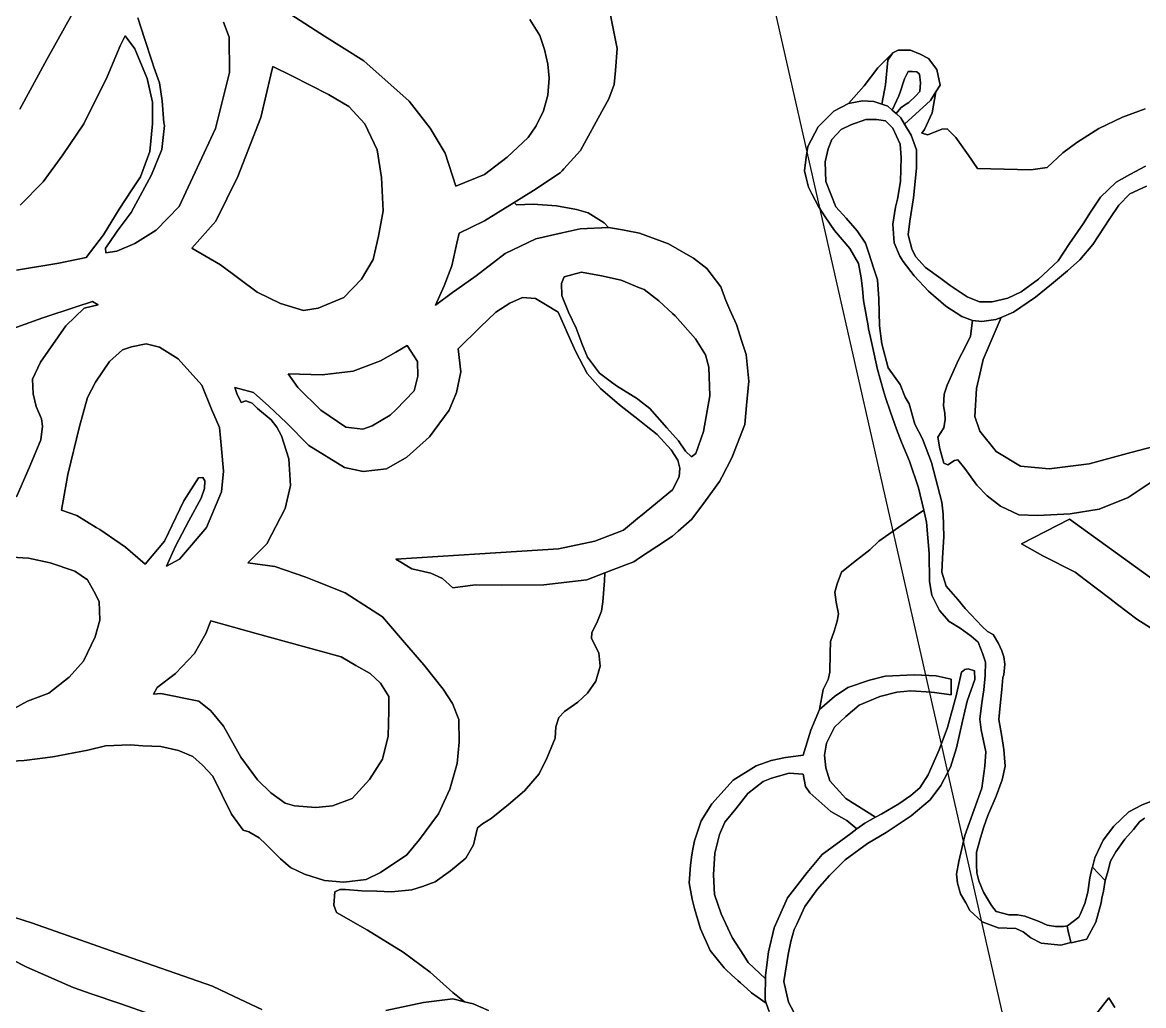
# Model space of a CAD drawing. Header units: inches. Extents: x 288635 to 1232953, y 676945 to 1655780.
# Drawn here: x 461510 to 484192, y 1061846 to 1081729 of the extents above; entities that cross this region are included whole.
import ezdxf

# ---------------------------------------------------------------- set-up
doc = ezdxf.new("R2010")
doc.units = ezdxf.units.IN
doc.header["$MEASUREMENT"] = 0
doc.layers.add('Images', color=7, linetype='Continuous')
picture_1 = doc.add_image_def('image10.jpg', size_in_pixel=(2573, 3746))

msp = doc.modelspace()

# ---------------------------------------------------------------- linework, layer by layer
at = {"color": 1}
for points in [[(461456.6184, 1079974.1232), (462001.6612, 1080979.5419), (462721.3293, 1082265.4194), (462920.1451, 1082520.5421), (463253.7778, 1082948.6632), (463158.5276, 1083186.7886), (462999.7773, 1083345.539), (462936.2772, 1083414.3308), (462714.0267, 1083446.0808), (462295.9842, 1083356.1223), (461814.4416, 1083155.0386), (461152.982, 1082726.4127)], [(461152.982, 1082726.4127), (461814.4416, 1083155.0386), (462295.9842, 1083356.1223), (462714.0267, 1083446.0808), (462936.2772, 1083414.3308), (462999.7773, 1083345.539), (463158.5276, 1083186.7886), (463253.7778, 1082948.6632), (462920.1451, 1082520.5421), (462721.3293, 1082265.4194), (462721.3293, 1082265.4194), (462001.6612, 1080979.5419), (461456.6184, 1079974.1232)], [(473402.7529, 1081907.0537), (473540.3365, 1081203.2606), (473504.965, 1080759.5094), (473482.128, 1080473.0092), (473371.0028, 1080187.2586), (473159.3357, 1079790.3828), (472799.5016, 1079139.5065), (472465.729, 1078771.5008), (472428.0728, 1078729.9824), (472386.7508, 1078684.4223), (471850.5437, 1078329.4229), (471455.3075, 1078085.3065), (470857.4561, 1077716.0453), (470584.301, 1077583.6918), (470344.1634, 1077467.3365), (470298.8368, 1077264.9854), (470196.1582, 1076806.5983), (470043.7579, 1076400.1974), (469868.5434, 1076008.8846), (470208.904, 1076267.9652), (470298.8368, 1076330.4448), (470691.505, 1076603.2458), (471275.7062, 1077055.3667), (471895.4674, 1077355.0873), (472428.0728, 1077472.441), (472794.6292, 1077553.2077), (473368.6704, 1077583.6878), (473648.0709, 1077537.9677), (473717.1018, 1077523.7555), (473993.5116, 1077466.8476), (474577.7128, 1077253.4871), (474929.2989, 1077049.5671), (475085.7138, 1076958.8465), (475296.3041, 1076799.9104), (475354.9543, 1076755.6461), (475425.3869, 1076663.8322), (475446.6382, 1076636.1297), (475639.4349, 1076384.8054), (475742.4846, 1076103.7607), (475822.3074, 1075917.6832), (475953.5278, 1075618.1584), (476066.3134, 1075275.2721), (476152.5159, 1075013.2026), (476203.316, 1074474.7216), (476158.0453, 1073985.2313), (476122.0359, 1073595.8798), (475862.9554, 1072920.2385), (475659.8149, 1072530.5404), (475614.0349, 1072442.7175), (475326.9623, 1072051.255), (475055.2337, 1071680.716), (474778.8195, 1071443.2833), (474658.9929, 1071340.3553), (474344.5864, 1071132.112), (473994.4093, 1070900.1765), (473876.6714, 1070822.1943), (473694.2628, 1070751.9621), (473291.5943, 1070596.9239), (472926.7095, 1070456.4335), (472058.0277, 1070354.8333), (471194.426, 1070349.7533), (470671.185, 1070354.8333), (470219.0641, 1070293.8732), (470005.7036, 1070481.8336), (469772.0232, 1070593.5938), (469391.0224, 1070679.954), (469060.8217, 1070872.9944), (470762.4027, 1070983.1121), (472357.7483, 1071086.3548), (473089.2698, 1071238.7551), (473668.391, 1071457.1955), (473994.4093, 1071730.4756), (474013.8317, 1071746.7561), (474658.9929, 1072275.0772), (474796.1532, 1072539.2377), (474811.3932, 1072717.0381), (474770.7532, 1072879.5984), (474633.5929, 1073082.7988), (474349.1123, 1073392.6794), (474130.6719, 1073570.4798), (473994.4093, 1073676.1788), (473587.1108, 1073992.1206), (473206.11, 1074327.4013), (472931.7895, 1074627.1219), (472708.269, 1075064.0027), (472613.3315, 1075275.2721), (472428.0728, 1075687.538), (472347.5883, 1075866.6444), (472088.5078, 1076024.1247), (471890.3874, 1076146.0449), (471626.2269, 1076166.365), (471367.1464, 1076054.6047), (471087.7458, 1075866.6444), (470772.7852, 1075566.9238), (470325.7443, 1075124.9629), (470377.6949, 1074662.2066), (470293.028, 1074244.1641), (470144.8611, 1073889.6217), (469742.6936, 1073349.8706), (469287.6094, 1072937.1198), (468874.8585, 1072698.9943), (468403.8993, 1072646.0776), (468022.8985, 1072730.7444), (467303.2304, 1073175.2453), (466853.4378, 1073630.3295), (466493.6038, 1073968.9969), (466186.6865, 1074244.1641), (465805.6857, 1074344.706), (465844.4737, 1074225.2605), (465933.9871, 1074041.1187), (466029.1532, 1074075.4002), (466156.1535, 1074027.7751), (466261.987, 1073921.9416), (466542.4459, 1073694.3995), (466653.5711, 1073540.9408), (466754.113, 1073366.3155), (466896.9883, 1072900.6479), (466934.03, 1072360.8968), (466822.9048, 1071900.5209), (466452.4874, 1071186.1444), (466071.4866, 1070799.852), (466617.0586, 1070725.7685), (467241.4765, 1070508.8098), (467477.174, 1070415.1551), (468040.5197, 1070191.3091), (468797.2296, 1069704.4748), (469241.7305, 1069185.8904), (469628.0229, 1068736.0979), (470019.607, 1068243.9719), (470210.1074, 1067952.9296), (470337.1077, 1067630.1373), (470347.691, 1067169.7614), (470305.3576, 1066741.1355), (470157.1906, 1066222.5512), (469929.6485, 1065725.1335), (469543.3561, 1065206.5491), (469284.0639, 1064894.3402), (468754.8962, 1064539.7978), (468463.8539, 1064396.9225), (468008.7697, 1064338.7141), (467622.4772, 1064375.7558), (467215.0181, 1064502.7561), (466934.5592, 1064640.3397), (466728.1838, 1064814.965), (466431.8498, 1065111.299), (466299.5579, 1065238.2992), (466087.8908, 1065360.0078), (465976.7656, 1065391.7579), (465738.6401, 1065719.8418), (465362.931, 1066487.135), (465151.264, 1066709.3855), (464955.4719, 1066884.0108), (464669.7213, 1067005.7194), (464309.8873, 1067085.0946), (463944.7615, 1067095.6779), (463690.761, 1067116.8446), (463193.3434, 1067100.9696), (462833.5093, 1067011.0111), (462124.4246, 1066873.4275), (461547.6317, 1066804.6357), (461029.0474, 1066778.1773)], [(463841.3223, 1081823.4128), (463980.1215, 1081403.0808), (463980.1243, 1081403.072), (464133.5812, 1080929.5536), (464168.4001, 1080821.8326), (464279.5254, 1080504.3319), (464337.7338, 1080144.4979), (464369.4839, 1079699.997), (464385.4083, 1079646.5618), (464331.1933, 1079162.4049), (464122.9129, 1078644.2439), (463711.4321, 1077887.3224), (463426.8245, 1077510.3009), (463273.3659, 1077277.4671), (463188.699, 1077161.0502), (463199.2824, 1077071.0917), (463416.2411, 1077102.8418), (463781.3669, 1077256.3004), (464212.939, 1077527.8772), (464681.6928, 1078009.8353), (465418.2943, 1079584.6384), (465697.6949, 1080719.174), (465697.6949, 1080719.174), (465689.2282, 1081430.3754), (465579.1613, 1081735.1761)], [(465579.1613, 1081735.1761), (465689.2282, 1081430.3754), (465697.6949, 1080719.174), (465418.2943, 1079584.6384), (464681.6928, 1078009.8353), (464212.939, 1077527.8772), (463781.3669, 1077256.3004), (463416.2411, 1077102.8418), (463416.2411, 1077102.8418), (463199.2824, 1077071.0917), (463188.699, 1077161.0502), (463273.3659, 1077277.4671), (463426.8245, 1077510.3009), (463711.4321, 1077887.3224), (464122.9129, 1078644.2439), (464331.1933, 1079162.4049), (464385.4083, 1079646.5618), (464369.4839, 1079699.997), (464337.7338, 1080144.4979), (464279.5254, 1080504.3319), (464168.4001, 1080821.8326), (464133.5812, 1080929.5536), (463980.1243, 1081403.072), (463980.1215, 1081403.0808), (463841.3223, 1081823.4128)], [(466941.7027, 1081892.6257), (467622.2864, 1081454.8076), (468418.1546, 1080955.2732), (469332.5564, 1080134.0049), (469755.8906, 1079592.1372), (470060.6912, 1079084.1361), (470280.6633, 1078414.5467), (470857.4561, 1078652.6722), (471317.832, 1079001.9229), (471741.1662, 1079404.0904), (471899.9165, 1079636.9242), (472053.3752, 1079938.5498), (472138.042, 1080256.0504), (472164.5004, 1080600.0094), (472138.042, 1080885.76), (472069.2502, 1081182.0939), (471974, 1081462.5528), (471778.2079, 1081785.3451)], [(471778.2079, 1081785.3451), (471974, 1081462.5528), (472069.2502, 1081182.0939), (472138.042, 1080885.76), (472164.5004, 1080600.0094), (472138.042, 1080256.0504), (472053.3752, 1079938.5498), (471899.9165, 1079636.9242), (471741.1662, 1079404.0904), (471317.832, 1079001.9229), (470857.4561, 1078652.6722), (470857.4561, 1078652.6722), (470280.6633, 1078414.5467), (470060.6912, 1079084.1361), (469755.8906, 1079592.1372), (469332.5564, 1080134.0049), (468418.1546, 1080955.2732), (467622.2864, 1081454.8076), (466941.7027, 1081892.6257)], [(470936.7094, 1061748.0526), (470626.8287, 1061880.1329), (470453.2722, 1061923.522), (470218.1393, 1062110.7526), (469760.9384, 1062522.2335), (469212.2973, 1062923.5543), (468490.9358, 1063370.5952), (467861.0146, 1063731.2759), (467810.2145, 1063873.5162), (467830.5345, 1064142.7567), (467932.1347, 1064193.5568), (468043.8949, 1064193.5568), (468379.1756, 1064168.1567), (468678.8962, 1064157.9967), (468973.5368, 1064142.7567), (469390.0976, 1064188.4768), (469603.4581, 1064254.5169), (469862.5386, 1064351.0371), (470167.3392, 1064569.4776), (470477.2198, 1064828.5581), (470634.7001, 1065097.7986), (470715.9803, 1065438.1593), (470817.5805, 1065524.5195), (470995.3808, 1065631.1997), (471345.9015, 1065910.6002), (471665.9422, 1066190.0008), (471965.6628, 1066535.4415), (472123.1431, 1066860.5621), (472290.7834, 1067251.7229), (472300.9434, 1067485.4034), (472361.9036, 1067673.3638), (472473.6638, 1067795.284), (472747.9843, 1067983.2444), (472941.0247, 1068166.1247), (473108.6651, 1068409.9652), (473195.0252, 1068709.6858), (473169.6252, 1068980.6197), (473022.3049, 1069270.1803), (473032.4649, 1069387.0205), (473144.2251, 1069620.701), (473225.5053, 1069823.9014), (473250.9053, 1070011.8618), (473286.4654, 1070433.5026), (473291.5943, 1070596.9239), (473694.2628, 1070751.9621), (473876.6714, 1070822.1943), (473994.4093, 1070900.1765), (474344.5864, 1071132.112), (474658.9929, 1071340.3553), (474778.8195, 1071443.2833), (475055.2337, 1071680.716), (475326.9623, 1072051.255), (475614.0349, 1072442.7175), (475659.8149, 1072530.5404), (475862.9554, 1072920.2385), (476122.0359, 1073595.8798), (476158.0453, 1073985.2313), (476203.316, 1074474.7216), (476152.5159, 1075013.2026), (476066.3134, 1075275.2721), (475953.5278, 1075618.1584), (475822.3074, 1075917.6832), (475742.4846, 1076103.7607), (475639.4349, 1076384.8054), (475446.6382, 1076636.1297), (475425.3869, 1076663.8322), (475354.9543, 1076755.6461), (475296.3041, 1076799.9104), (475085.7138, 1076958.8465), (474929.2989, 1077049.5671), (474577.7128, 1077253.4871), (473993.5116, 1077466.8476), (473717.1018, 1077523.7555), (473648.0709, 1077537.9677), (473368.6704, 1077583.6878), (473368.6665, 1077583.6918), (473276.2348, 1077677.9499), (472954.5009, 1077876.9169), (472717.4337, 1077948.8838), (472311.0329, 1078020.8506), (471845.3653, 1078054.7173), (471502.4646, 1078037.7839), (471455.3075, 1078085.3065), (471850.5437, 1078329.4229), (472386.7508, 1078684.4223), (472428.0728, 1078729.9824), (472465.729, 1078771.5008), (472799.5016, 1079139.5065), (473159.3357, 1079790.3828), (473371.0028, 1080187.2586), (473482.128, 1080473.0092), (473504.965, 1080759.5094), (473540.3365, 1081203.2606), (473402.7529, 1081907.0537)], [(461389.5199, 1076719.3183), (462248.0417, 1076861.5586), (462801.7628, 1076978.3989), (463147.2034, 1077435.5998), (463467.2441, 1077953.7608), (463722.1958, 1078340.6874), (463899.045, 1078609.0821), (464087.0053, 1079117.0831), (464142.8854, 1079675.8843), (464142.8854, 1080117.8451), (464031.1252, 1080595.3661), (463782.2047, 1081194.8073), (463589.1643, 1081458.9678), (463487.5641, 1081255.7674), (463223.4036, 1080630.9262), (462750.9627, 1079675.8843), (462329.7451, 1079053.3713), (461927.5777, 1078508.3286), (461461.9101, 1078032.0776)], [(461461.9101, 1078032.0776), (461927.5777, 1078508.3286), (462329.7451, 1079053.3713), (462750.9627, 1079675.8843), (463223.4036, 1080630.9262), (463487.5641, 1081255.7674), (463589.1643, 1081458.9678), (463782.2047, 1081194.8073), (464031.1252, 1080595.3661), (464142.8854, 1080117.8451), (464142.8854, 1079675.8843), (464087.0053, 1079117.0831), (463899.045, 1078609.0821), (463722.1958, 1078340.6874), (463467.2441, 1077953.7608), (463147.2034, 1077435.5998), (462801.7628, 1076978.3989), (462248.0417, 1076861.5586), (461389.5199, 1076719.3183)], [(484223.4054, 1079979.7766), (483766.2045, 1079814.6762), (483283.6035, 1079586.0758), (482839.1026, 1079300.3252), (482559.7021, 1079090.7748), (482242.2014, 1078792.3242), (481912.0008, 1078747.8741), (480832.4986, 1078773.2742), (480641.9982, 1079052.6747), (480394.3477, 1079401.9254), (480216.5474, 1079579.7258), (480108.5972, 1079573.3758), (479829.1966, 1079452.7255), (479708.5464, 1079490.8256), (479759.3465, 1079567.0257), (479911.7468, 1079903.5764), (479990.4082, 1080322.5535), (480074.1603, 1080460.2792), (480010.6602, 1080777.7799), (479841.3265, 1081002.147), (479671.9928, 1081086.8138), (479473.0258, 1081167.2473), (479227.4919, 1081167.2473), (479117.4251, 1081116.4472), (478813.1946, 1080811.6282), (478540.144, 1080449.6775), (478222.9425, 1080092.356), (477923.2219, 1079934.8757), (477608.2613, 1079619.9151), (477399.9809, 1079218.5943), (477364.4208, 1079005.2339), (477328.8607, 1078725.8333), (477369.5008, 1078558.193), (477410.1409, 1078400.7126), (477479.3061, 1078265.8405), (477613.3413, 1078004.4719), (477748.17, 1077798.801), (477935.4885, 1077521.1066), (478248.3426, 1077156.1102), (478426.1429, 1076856.3896), (478477.9264, 1076565.6055), (478505.8824, 1076338.7707), (478527.7431, 1076104.5481), (478585.704, 1075777.0691), (478618.1669, 1075593.6537), (478629.3433, 1075530.5069), (478668.7997, 1075357.8854), (478710.6235, 1075174.9062), (478807.1437, 1074707.5453), (478931.1801, 1074277.294), (478969.704, 1074143.6641), (479072.2258, 1073848.1601), (479192.3823, 1073501.8267), (479294.529, 1073242.0379), (479457.385, 1072858.4216), (479640.2654, 1072319.9405), (479742.5853, 1071867.7527), (479560.278, 1071733.9852), (479240.2373, 1071520.6248), (478833.8365, 1071236.1442), (478650.9561, 1071063.4239), (478320.7555, 1070809.4234), (478076.915, 1070611.303), (477995.6348, 1070377.6225), (477944.8347, 1070209.9822), (477970.2348, 1070006.7818), (478021.0349, 1069768.0213), (477995.6348, 1069620.701), (477929.5947, 1069417.5006), (477858.4746, 1069209.2202), (477853.3946, 1068975.5397), (477843.2345, 1068587.7656), (477807.6745, 1068440.4453), (477711.1543, 1068237.2449), (477636.3957, 1067830.6151), (477458.5953, 1067414.0542), (477303.6961, 1066911.0019), (477053.0054, 1066875.1889), (476948.0954, 1066860.2018), (476658.5348, 1066804.3217), (476353.7342, 1066692.5615), (475891.4533, 1066403.0009), (475454.5724, 1065925.48), (475241.212, 1065580.0393), (475102.9249, 1065174.397), (475069.2163, 1065005.6281), (475055.207, 1064897.0929), (475028.2869, 1064688.5324), (474997.3715, 1064325.2768), (475058.4748, 1063999.3925), (475105.587, 1063811.1878), (475229.3859, 1063394.7736), (475424.0923, 1062958.754), (475709.7924, 1062608.5411), (475739.053, 1062572.6733), (475854.9663, 1062468.124), (475980.6527, 1062354.7598), (476037.4195, 1062303.5583), (476163.9644, 1062189.4198), (476257.214, 1062105.3123), (476373.234, 1062025.1237), (476558.0327, 1061897.3979), (476616.3098, 1061722.5666)], [(484252.9146, 1078415.9527), (483912.5539, 1078263.5524), (483694.1135, 1078034.9519), (483506.1531, 1077765.7114), (483165.7924, 1077237.3903), (482901.6319, 1076927.5097), (482652.7114, 1076703.9892), (482327.5907, 1076434.7487), (482007.5501, 1076170.5882), (481560.5092, 1075870.8676), (481313.1183, 1075764.8429), (481204.9085, 1075718.4673), (480920.4279, 1075682.9072), (480727.3875, 1075698.1472), (480514.0271, 1075779.4274), (480193.9865, 1075987.7078), (479838.3858, 1076292.5084), (479548.8252, 1076607.4691), (479330.3847, 1076891.9496), (479262.8942, 1077002.827), (479147.5044, 1077272.9504), (479122.1043, 1077648.8711), (479173.9464, 1077991.5999), (479213.5445, 1078151.7921), (479274.5046, 1078512.4729), (479289.7447, 1079000.1538), (479269.4246, 1079264.3144), (479122.1043, 1079589.435), (478969.704, 1079736.7553), (478786.8237, 1079767.2354), (478573.4632, 1079767.2354), (478268.6626, 1079655.4752), (478070.5422, 1079564.035), (477887.6619, 1079360.8346), (477811.4617, 1079172.8742), (477750.5016, 1078908.7137), (477760.6616, 1078512.4729), (477968.942, 1077999.3918), (478177.2224, 1077770.7914), (478395.6629, 1077511.7109), (478568.3832, 1077267.8704), (478639.5034, 1077044.3499), (478730.9435, 1076764.9494), (478807.1437, 1076526.1889), (478832.5437, 1076140.1081), (478847.7838, 1075591.467), (478893.5039, 1075225.7063), (479025.5841, 1074743.1053), (479264.3446, 1074407.8247), (479365.9448, 1074148.7441), (479447.225, 1074016.6639), (479564.0652, 1073605.1831), (479721.5455, 1073305.4625), (479899.3459, 1072827.9415), (480031.4261, 1072335.1805), (480112.7063, 1072025.2999), (480138.1064, 1071781.4594), (480153.3464, 1071329.3385), (480122.8663, 1070897.5376), (480112.7063, 1070607.9771), (480195.8915, 1070331.0107), (480432.9586, 1070055.8435), (480585.3589, 1069873.8098), (480924.0263, 1069509.7424), (481033.3206, 1069411.5159), (481146.2767, 1069353.6379), (481257.4019, 1069165.7833), (481320.9021, 1069017.6164), (481365.8813, 1068901.1995), (481387.048, 1068750.3867), (481365.6303, 1068537.583), (481344.1854, 1068482.0986), (481321.9604, 1068240.7982), (481293.3853, 1067913.7725), (481261.6353, 1067628.0219), (481321.9604, 1067285.1212), (481366.4105, 1067024.7707), (481393.6185, 1066689.3666), (481330.1184, 1066414.1994), (481207.3515, 1066079.7654), (481042.2512, 1065690.2979), (480957.5843, 1065457.4641), (480889.8508, 1065237.3303), (480813.6507, 1064949.4631), (480811.0049, 1064691.7584), (480818.9424, 1064530.3623), (480861.2758, 1064366.3203), (480951.2343, 1064136.1323), (481117.9221, 1063868.9026), (481206.9223, 1063748.8346), (481464.527, 1063683.6939), (481639.1523, 1063678.4022), (481787.3193, 1063654.5897), (482078.3616, 1063548.7561), (482242.4036, 1063472.0268), (482409.0914, 1063442.9226), (482570.4875, 1063445.5684), (482649.1934, 1063456.8569), (482649.458, 1063455.7324), (482643.9017, 1063451.5652), (482667.3078, 1063352.0891), (482713.4136, 1063156.1395), (482722.3938, 1063117.9735), (482516.5336, 1063066.6632), (482122.8328, 1063111.1133), (481913.2824, 1063212.7135), (481754.5321, 1063339.7137), (481608.4818, 1063403.2138), (481246.5311, 1063415.9139), (480922.6804, 1063536.5641), (480675.0299, 1063771.5146), (480595.472, 1063923.3978), (480490.7702, 1064105.0878), (480427.2701, 1064319.4007), (480403.4575, 1064501.9636), (480453.8166, 1064758.9627), (480572.3502, 1065288.1304), (480762.8506, 1065808.8315), (480919.4842, 1066244.8657), (480982.9844, 1066689.3666), (480998.1097, 1066977.1456), (480906.0346, 1067424.8215), (480880.6345, 1067640.722), (480918.7346, 1067970.9226), (480960.0097, 1068228.0981), (480988.5847, 1068520.1987), (480991.7597, 1068790.0743), (480936.7263, 1068950.9412), (480847.8261, 1069192.2417), (480703.8925, 1069315.0086), (480483.7587, 1069475.8756), (480255.1583, 1069615.5759), (480060.4245, 1069835.7097), (479908.0242, 1070144.7436), (479858.7058, 1070425.0967), (479853.6258, 1070988.9778), (479797.7457, 1071623.9791), (479742.5853, 1071867.7527), (479640.2654, 1072319.9405), (479457.385, 1072858.4216), (479294.529, 1073242.0379), (479192.3823, 1073501.8267), (479072.2258, 1073848.1601), (478969.704, 1074143.6641), (478931.1801, 1074277.294), (478807.1437, 1074707.5453), (478710.6235, 1075174.9062), (478668.7997, 1075357.8854), (478629.3433, 1075530.5069), (478618.1669, 1075593.6537), (478585.704, 1075777.0691), (478527.7431, 1076104.5481), (478505.8824, 1076338.7707), (478477.9264, 1076565.6055), (478426.1429, 1076856.3896), (478248.3426, 1077156.1102), (477935.4885, 1077521.1066), (477748.17, 1077798.801), (477613.3413, 1078004.4719), (477479.3061, 1078265.8405), (477410.1409, 1078400.7126), (477369.5008, 1078558.193), (477328.8607, 1078725.8333), (477364.4208, 1079005.2339), (477399.9809, 1079218.5943), (477608.2613, 1079619.9151), (477923.2219, 1079934.8757), (478222.9425, 1080092.356), (478502.3431, 1080143.1561), (478736.0236, 1080127.9161), (478896.2225, 1080076.4236), (479020.5041, 1080036.4759), (479107.4012, 1079958.0981), (479188.5069, 1079884.944), (479279.5846, 1079802.7954), (479356.481, 1079673.3845), (479487.8651, 1079452.2747), (479594.5453, 1079152.5541), (479594.5453, 1078781.7134), (479538.6652, 1078182.2722), (479462.465, 1077709.8313), (479426.9049, 1077430.4307), (479503.1051, 1077151.0301), (479579.3052, 1076993.5498), (479782.5056, 1076775.1094), (480092.3863, 1076551.5889), (480280.3466, 1076409.3487), (480620.7073, 1076180.7482), (480869.6278, 1076079.148), (481128.7083, 1076079.148), (481443.669, 1076155.3482), (481717.9895, 1076282.3484), (482065.1235, 1076536.3489), (482463.0577, 1076908.883), (482691.6581, 1077256.017), (482967.672, 1077653.9511), (483114.9923, 1077892.7116), (483323.2727, 1078192.4322), (483638.2334, 1078497.2328), (483912.5539, 1078654.7132), (484227.5145, 1078822.3535)], [(484227.5145, 1078822.3535), (483912.5539, 1078654.7132), (483638.2334, 1078497.2328), (483323.2727, 1078192.4322), (483114.9923, 1077892.7116), (482967.672, 1077653.9511), (482691.6581, 1077256.017), (482463.0577, 1076908.883), (482065.1235, 1076536.3489), (481717.9895, 1076282.3484), (481443.669, 1076155.3482), (481128.7083, 1076079.148), (480869.6278, 1076079.148), (480620.7073, 1076180.7482), (480280.3466, 1076409.3487), (480092.3863, 1076551.5889), (479782.5056, 1076775.1094), (479579.3052, 1076993.5498), (479503.1051, 1077151.0301), (479426.9049, 1077430.4307), (479462.465, 1077709.8313), (479538.6652, 1078182.2722), (479594.5453, 1078781.7134), (479594.5453, 1079152.5541), (479487.8651, 1079452.2747), (479356.481, 1079673.3845), (479883.6599, 1080147.0119), (479990.4082, 1080322.5535), (479911.7468, 1079903.5764), (479759.3465, 1079567.0257), (479708.5464, 1079490.8256), (479829.1966, 1079452.7255), (480108.5972, 1079573.3758), (480216.5474, 1079579.7258), (480394.3477, 1079401.9254), (480641.9982, 1079052.6747), (480832.4986, 1078773.2742), (481912.0008, 1078747.8741), (482242.2014, 1078792.3242), (482559.7021, 1079090.7748), (482839.1026, 1079300.3252), (483283.6035, 1079586.0758), (483766.2045, 1079814.6762), (484223.4054, 1079979.7766)], [(484341.1201, 1065970.8516), (484163.3198, 1065904.8114), (483894.0792, 1065762.5712), (483589.2786, 1065473.0106), (483375.9182, 1065188.53), (483203.2656, 1064836.475), (483155.6405, 1064645.9746), (483153.8091, 1064636.984), (483150.3488, 1064640.6829), (483106.6925, 1064426.37), (483064.435, 1064140.2379), (483001.0899, 1063907.9724), (482906.9508, 1063688.3145), (482882.8626, 1063632.1089), (482649.1934, 1063456.8569), (482570.4875, 1063445.5684), (482409.0914, 1063442.9226), (482242.4036, 1063472.0268), (482078.3616, 1063548.7561), (481787.3193, 1063654.5897), (481639.1523, 1063678.4022), (481464.527, 1063683.6939), (481206.9223, 1063748.8346), (481117.9221, 1063868.9026), (480951.2343, 1064136.1323), (480861.2758, 1064366.3203), (480818.9424, 1064530.3623), (480811.0049, 1064691.7584), (480813.6507, 1064949.4631), (480889.8508, 1065237.3303), (480957.5843, 1065457.4641), (481042.2512, 1065690.2979), (481207.3515, 1066079.7654), (481330.1184, 1066414.1994), (481393.6185, 1066689.3666), (481366.4105, 1067024.7707), (481321.9604, 1067285.1212), (481261.6353, 1067628.0219), (481293.3853, 1067913.7725), (481321.9604, 1068240.7982), (481344.1854, 1068482.0986), (481365.6303, 1068537.583), (481387.048, 1068750.3867), (481365.8813, 1068901.1995), (481320.9021, 1069017.6164), (481257.4019, 1069165.7833), (481146.2767, 1069353.6379), (481033.3206, 1069411.5159), (480924.0263, 1069509.7424), (480585.3589, 1069873.8098), (480432.9586, 1070055.8435), (480195.8915, 1070331.0107), (480112.7063, 1070607.9771), (480122.8663, 1070897.5376), (480153.3464, 1071329.3385), (480138.1064, 1071781.4594), (480112.7063, 1072025.2999), (480031.4261, 1072335.1805), (479899.3459, 1072827.9415), (479721.5455, 1073305.4625), (479564.0652, 1073605.1831), (479447.225, 1074016.6639), (479365.9448, 1074148.7441), (479264.3446, 1074407.8247), (479025.5841, 1074743.1053), (478893.5039, 1075225.7063), (478847.7838, 1075591.467), (478832.5437, 1076140.1081), (478807.1437, 1076526.1889), (478730.9435, 1076764.9494), (478639.5034, 1077044.3499), (478568.3832, 1077267.8704), (478395.6629, 1077511.7109), (478177.2224, 1077770.7914), (477968.942, 1077999.3918), (477760.6616, 1078512.4729), (477750.5016, 1078908.7137), (477811.4617, 1079172.8742), (477887.6619, 1079360.8346), (478070.5422, 1079564.035), (478268.6626, 1079655.4752), (478573.4632, 1079767.2354), (478786.8237, 1079767.2354), (478969.704, 1079736.7553), (479122.1043, 1079589.435), (479269.4246, 1079264.3144), (479289.7447, 1079000.1538), (479274.5046, 1078512.4729), (479213.5445, 1078151.7921), (479173.9464, 1077991.5999), (479122.1043, 1077648.8711), (479147.5044, 1077272.9504), (479262.8942, 1077002.827), (479330.3847, 1076891.9496), (479548.8252, 1076607.4691), (479838.3858, 1076292.5084), (480193.9865, 1075987.7078), (480514.0271, 1075779.4274), (480727.3875, 1075698.1472), (480686.9313, 1075385.2889), (480565.5313, 1075137.8197), (480463.5813, 1074929.9985), (480422.7708, 1074846.8078), (480219.5703, 1074394.6869), (480158.6102, 1074211.8066), (480143.3702, 1073973.0461), (480168.7702, 1073825.7258), (480178.9303, 1073698.7255), (480153.5302, 1073531.0852), (480026.53, 1073343.1248), (480072.2501, 1073104.3644), (480153.5302, 1072814.8038), (480234.8104, 1072779.2437), (480366.8906, 1072870.6839), (480432.9308, 1072885.9239), (480575.1711, 1072708.1236), (480819.0115, 1072372.8429), (481027.292, 1072154.4025), (481296.5325, 1071946.122), (481667.3732, 1071773.4017), (482053.454, 1071758.1617), (482708.7753, 1071788.6417), (483292.9765, 1071885.1619), (483877.1777, 1072118.8424), (484466.4588, 1072510.0032)], [(484791.5795, 1073256.7647), (483933.0578, 1073033.2442), (483089.7761, 1072804.6438), (482282.0545, 1072703.0436), (481702.9333, 1072753.8437), (481210.1723, 1073053.5643), (480879.9717, 1073465.0451), (480778.3715, 1073759.6857), (480813.9315, 1074328.6468), (480898.4589, 1074702.5177), (480946.0118, 1074912.848), (481313.1183, 1075764.8429), (481560.5092, 1075870.8676), (482007.5501, 1076170.5882), (482327.5907, 1076434.7487), (482652.7114, 1076703.9892), (482901.6319, 1076927.5097), (483165.7924, 1077237.3903), (483506.1531, 1077765.7114), (483694.1135, 1078034.9519), (483912.5539, 1078263.5524), (484252.9146, 1078415.9527)], [(461029.0474, 1066778.1773), (461547.6317, 1066804.6357), (462124.4246, 1066873.4275), (462833.5093, 1067011.0111), (463193.3434, 1067100.9696), (463690.761, 1067116.8446), (463944.7615, 1067095.6779), (464309.8873, 1067085.0946), (464669.7213, 1067005.7194), (464955.4719, 1066884.0108), (465151.264, 1066709.3855), (465362.931, 1066487.135), (465738.6401, 1065719.8418), (465976.7656, 1065391.7579), (466087.8908, 1065360.0078), (466299.5579, 1065238.2992), (466431.8498, 1065111.299), (466728.1838, 1064814.965), (466934.5592, 1064640.3397), (467215.0181, 1064502.7561), (467622.4772, 1064375.7558), (468008.7697, 1064338.7141), (468463.8539, 1064396.9225), (468754.8962, 1064539.7978), (469284.0639, 1064894.3402), (469543.3561, 1065206.5491), (469929.6485, 1065725.1335), (470157.1906, 1066222.5512), (470305.3576, 1066741.1355), (470347.691, 1067169.7614), (470337.1077, 1067630.1373), (470210.1074, 1067952.9296), (470019.607, 1068243.9719), (469628.0229, 1068736.0979), (469241.7305, 1069185.8904), (468797.2296, 1069704.4748), (468040.5197, 1070191.3091), (467477.174, 1070415.1551), (467241.4765, 1070508.8098), (466617.0586, 1070725.7685), (466071.4866, 1070799.852), (466452.4874, 1071186.1444), (466822.9048, 1071900.5209), (466934.03, 1072360.8968), (466896.9883, 1072900.6479), (466754.113, 1073366.3155), (466653.5711, 1073540.9408), (466542.4459, 1073694.3995), (466261.987, 1073921.9416), (466156.1535, 1074027.7751), (466029.1532, 1074075.4002), (465933.9871, 1074041.1187), (465844.4737, 1074225.2605), (465805.6857, 1074344.706), (466186.6865, 1074244.1641), (466493.6038, 1073968.9969), (466853.4378, 1073630.3295), (467303.2304, 1073175.2453), (468022.8985, 1072730.7444), (468403.8993, 1072646.0776), (468874.8585, 1072698.9943), (469287.6094, 1072937.1198), (469742.6936, 1073349.8706), (470144.8611, 1073889.6217), (470293.028, 1074244.1641), (470377.6949, 1074662.2066), (470325.7443, 1075124.9629), (470772.7852, 1075566.9238), (471087.7458, 1075866.6444), (471367.1464, 1076054.6047), (471626.2269, 1076166.365), (471890.3874, 1076146.0449), (472088.5078, 1076024.1247), (472347.5883, 1075866.6444), (472428.0728, 1075687.538), (472613.3315, 1075275.2721), (472708.269, 1075064.0027), (472931.7895, 1074627.1219), (473206.11, 1074327.4013), (473587.1108, 1073992.1206), (473994.4093, 1073676.1788), (474130.6719, 1073570.4798), (474349.1123, 1073392.6794), (474633.5929, 1073082.7988), (474770.7532, 1072879.5984), (474811.3932, 1072717.0381), (474811.3932, 1072717.0381), (474796.1532, 1072539.2377), (474658.9929, 1072275.0772), (474013.8317, 1071746.7561), (473994.4093, 1071730.4756), (473668.391, 1071457.1955), (473089.2698, 1071238.7551), (472357.7483, 1071086.3548), (470762.4027, 1070983.1121), (469060.8217, 1070872.9944), (469391.0224, 1070679.954), (469772.0232, 1070593.5938), (470005.7036, 1070481.8336), (470219.0641, 1070293.8732), (470671.185, 1070354.8333), (471194.426, 1070349.7533), (472058.0277, 1070354.8333), (472926.7095, 1070456.4335), (473291.5943, 1070596.9239), (473286.4654, 1070433.5026), (473250.9053, 1070011.8618), (473225.5053, 1069823.9014), (473144.2251, 1069620.701), (473032.4649, 1069387.0205), (473022.3049, 1069270.1803), (473169.6252, 1068980.6197), (473195.0252, 1068709.6858), (473108.6651, 1068409.9652), (472941.0247, 1068166.1247), (472747.9843, 1067983.2444), (472473.6638, 1067795.284), (472361.9036, 1067673.3638), (472300.9434, 1067485.4034), (472290.7834, 1067251.7229), (472123.1431, 1066860.5621), (471965.6628, 1066535.4415), (471665.9422, 1066190.0008), (471345.9015, 1065910.6002), (470995.3808, 1065631.1997), (470817.5805, 1065524.5195), (470715.9803, 1065438.1593), (470634.7001, 1065097.7986), (470477.2198, 1064828.5581), (470167.3392, 1064569.4776), (469862.5386, 1064351.0371), (469603.4581, 1064254.5169), (469390.0976, 1064188.4768), (468973.5368, 1064142.7567), (468678.8962, 1064157.9967), (468379.1756, 1064168.1567), (468043.8949, 1064193.5568), (467932.1347, 1064193.5568), (467830.5345, 1064142.7567), (467810.2145, 1063873.5162), (467861.0146, 1063731.2759), (468490.9358, 1063370.5952), (469212.2973, 1062923.5543), (469760.9384, 1062522.2335), (470218.1393, 1062110.7526), (470453.2722, 1061923.522), (470220.4279, 1061981.7331), (469626.0667, 1061905.5329), (468864.0652, 1061742.9726)], [(461389.3048, 1072137.3763), (461663.6253, 1072767.2976), (461882.0657, 1073290.5386), (461912.5458, 1073564.8592), (461892.2258, 1073712.1795), (461790.6256, 1073961.1), (461724.5854, 1074220.1805), (461714.4254, 1074514.8211), (461876.9857, 1074860.2618), (462390.0668, 1075591.7833), (462755.8275, 1075952.464), (463041.8105, 1076019.1967), (462926.9921, 1076083.5911), (462594.329, 1075978.9069), (461922.286, 1075756.6564), (461303.1598, 1075534.406)], [(461303.1598, 1075534.406), (461922.286, 1075756.6564), (462594.329, 1075978.9069), (462926.9921, 1076083.5911), (463041.8105, 1076019.1967), (462755.8275, 1075952.464), (462390.0668, 1075591.7833), (461876.9857, 1074860.2618), (461714.4254, 1074514.8211), (461724.5854, 1074220.1805), (461790.6256, 1073961.1), (461892.2258, 1073712.1795), (461912.5458, 1073564.8592), (461882.0657, 1073290.5386), (461663.6253, 1072767.2976), (461389.3048, 1072137.3763)], [(484466.4588, 1072510.0032), (483877.1777, 1072118.8424), (483292.9765, 1071885.1619), (482708.7753, 1071788.6417), (482053.454, 1071758.1617), (481667.3732, 1071773.4017), (481296.5325, 1071946.122), (481027.292, 1072154.4025), (480819.0115, 1072372.8429), (480575.1711, 1072708.1236), (480432.9308, 1072885.9239), (480366.8906, 1072870.6839), (480234.8104, 1072779.2437), (480153.5302, 1072814.8038), (480072.2501, 1073104.3644), (480026.53, 1073343.1248), (480153.5302, 1073531.0852), (480178.9303, 1073698.7255), (480168.7702, 1073825.7258), (480143.3702, 1073973.0461), (480158.6102, 1074211.8066), (480219.5703, 1074394.6869), (480422.7708, 1074846.8078), (480463.5813, 1074929.9985), (480565.5313, 1075137.8197), (480686.9313, 1075385.2889), (480727.3875, 1075698.1472), (480920.4279, 1075682.9072), (481204.9085, 1075718.4673), (481313.1183, 1075764.8429), (481313.1183, 1075764.8429), (480946.0118, 1074912.848), (480898.4589, 1074702.5177), (480813.9315, 1074328.6468), (480778.3715, 1073759.6857), (480879.9717, 1073465.0451), (481210.1723, 1073053.5643), (481702.9333, 1072753.8437), (482282.0545, 1072703.0436), (483089.7761, 1072804.6438), (483933.0578, 1073033.2442), (484791.5795, 1073256.7647)], [(477230.1443, 1061495.0245), (477007.8939, 1061913.067), (476912.6437, 1062331.1095), (476998.709, 1062881.1978), (477056.6832, 1063144.6343), (477122.7233, 1063383.3948), (477173.5234, 1063490.075), (477336.0837, 1063850.7557), (477585.0042, 1064196.1964), (477839.0047, 1064475.597), (478153.9654, 1064790.5576), (478606.0863, 1065125.8383), (478987.087, 1065344.2787), (479490.008, 1065684.6394), (479876.0888, 1066004.68), (480089.4492, 1066299.3206), (480287.5696, 1066670.1613), (480404.4099, 1067056.2421), (480526.3301, 1067599.8032), (480622.8503, 1068001.124), (480775.2506, 1068438.0049), (480770.1706, 1068615.8052), (480643.1703, 1068656.4453), (480577.1302, 1068641.2053), (480506.0101, 1068585.3252), (480475.53, 1068443.0849), (480399.3298, 1068107.8042), (480226.6095, 1067467.7229), (480053.8892, 1067020.682), (479835.4487, 1066512.681), (479662.7284, 1066248.5205), (479484.928, 1066096.1202), (479241.0875, 1065928.4799), (478895.6468, 1065720.1994), (478768.8834, 1065653.0894), (478169.7968, 1066032.2915), (477844.6761, 1066387.8922), (477763.396, 1066652.0527), (477737.9959, 1066911.1332), (477778.636, 1067154.9737), (477941.1963, 1067475.0144), (478169.7968, 1067693.4548), (478439.0373, 1067922.0553), (478855.5981, 1068099.8556), (479201.0388, 1068186.2158), (479485.5194, 1068211.6158), (479897.0002, 1068186.2158), (479964.2808, 1068176.8476), (480298.321, 1068130.3357), (480298.321, 1068450.3763), (479993.5204, 1068516.4164), (479551.5595, 1068531.6565), (478962.2784, 1068506.2564), (478647.3177, 1068430.0563), (478210.4369, 1068277.656), (477941.1963, 1068099.8556), (477636.3957, 1067830.6151), (477711.1543, 1068237.2449), (477807.6745, 1068440.4453), (477843.2345, 1068587.7656), (477853.3946, 1068975.5397), (477858.4746, 1069209.2202), (477929.5947, 1069417.5006), (477995.6348, 1069620.701), (478021.0349, 1069768.0213), (477970.2348, 1070006.7818), (477944.8347, 1070209.9822), (477995.6348, 1070377.6225), (478076.915, 1070611.303), (478320.7555, 1070809.4234), (478650.9561, 1071063.4239), (478833.8365, 1071236.1442), (479240.2373, 1071520.6248), (479560.278, 1071733.9852), (479742.5853, 1071867.7527), (479797.7457, 1071623.9791), (479853.6258, 1070988.9778), (479858.7058, 1070425.0967), (479908.0242, 1070144.7436), (480060.4245, 1069835.7097), (480255.1583, 1069615.5759), (480483.7587, 1069475.8756), (480703.8925, 1069315.0086), (480847.8261, 1069192.2417), (480936.7263, 1068950.9412), (480991.7597, 1068790.0743), (480991.7597, 1068790.0743), (480988.5847, 1068520.1987), (480960.0097, 1068228.0981), (480918.7346, 1067970.9226), (480880.6345, 1067640.722), (480906.0346, 1067424.8215), (480998.1097, 1066977.1456), (480982.9844, 1066689.3666), (480919.4842, 1066244.8657), (480762.8506, 1065808.8315), (480572.3502, 1065288.1304), (480453.8166, 1064758.9627), (480403.4575, 1064501.9636), (480427.2701, 1064319.4007), (480490.7702, 1064105.0878), (480595.472, 1063923.3978), (480675.0299, 1063771.5146), (480922.6804, 1063536.5641), (481246.5311, 1063415.9139), (481608.4818, 1063403.2138), (481754.5321, 1063339.7137), (481913.2824, 1063212.7135), (482122.8328, 1063111.1133), (482516.5336, 1063066.6632), (482722.3938, 1063117.9735), (482723.2768, 1063114.2208), (483040.7775, 1063186.9813), (483043.2352, 1063191.6235), (483046.0692, 1063192.273), (483224.6633, 1063529.6175), (483330.4968, 1063926.4933), (483344.0019, 1064015.627), (483377.891, 1064161.7861), (483413.6098, 1064372.1303), (483461.2349, 1064530.8806), (483524.735, 1064769.0061), (483627.9227, 1064955.5377), (483814.4544, 1065213.507), (483989.0797, 1065404.0074), (484107.0347, 1065559.5204), (484207.3614, 1065634.1953)], [(484534.3235, 1069356.9551), (484058.0725, 1069658.5807), (483665.9359, 1069958.9406), (483508.3103, 1070079.6751), (483012.2627, 1070457.2102), (483012.2479, 1070457.2215), (482809.2367, 1070611.0826), (482153.0687, 1070939.1666), (481719.1512, 1071182.5837), (482692.8198, 1071685.2931), (483663.2718, 1070983.1248), (484148.0378, 1070632.3735), (484585.0518, 1070316.1731)], [(484585.0518, 1070316.1731), (484148.0378, 1070632.3735), (483663.2718, 1070983.1248), (482692.8198, 1071685.2931), (481719.1512, 1071182.5837), (482153.0687, 1070939.1666), (482809.2367, 1070611.0826), (483012.2479, 1070457.2215), (483012.2627, 1070457.2102), (483508.3103, 1070079.6751), (483665.9359, 1069958.9406), (484058.0725, 1069658.5807), (484534.3235, 1069356.9551)], [(461084.1545, 1067712.3813), (461613.3223, 1068003.4235), (462044.5614, 1068162.2667), (462454.699, 1068484.9662), (462745.7412, 1068813.0501), (462978.575, 1069305.1761), (463073.8252, 1069638.5518), (463063.2418, 1070019.5526), (462952.1166, 1070225.928), (462825.1164, 1070458.7618), (462571.1159, 1070628.0954), (462068.4065, 1070802.7208), (461634.489, 1070892.6793), (461296.9921, 1070916.3041)], [(461296.9921, 1070916.3041), (461634.489, 1070892.6793), (462068.4065, 1070802.7208), (462571.1159, 1070628.0954), (462825.1164, 1070458.7618), (462952.1166, 1070225.928), (463063.2418, 1070019.5526), (463073.8252, 1069638.5518), (462978.575, 1069305.1761), (462745.7412, 1068813.0501), (462454.699, 1068484.9662), (462044.5614, 1068162.2667), (461613.3223, 1068003.4235), (461084.1545, 1067712.3813)], [(476616.3098, 1061722.5666), (476558.0327, 1061897.3979), (476536.9346, 1061960.6921), (476537.869, 1062047.5932), (476541.4964, 1062384.9335), (476542.2263, 1062452.818), (476605.7264, 1062934.3607), (476716.3225, 1063418.9548), (476985.563, 1064023.476), (477386.8838, 1064536.5571), (477686.6044, 1064902.3178), (478265.7256, 1065329.0387), (478392.7802, 1065422.0608), (478550.2061, 1065537.3191), (478768.8834, 1065653.0894), (478895.6468, 1065720.1994), (479241.0875, 1065928.4799), (479484.928, 1066096.1202), (479662.7284, 1066248.5205), (479835.4487, 1066512.681), (480053.8892, 1067020.682), (480226.6095, 1067467.7229), (480399.3298, 1068107.8042), (480475.53, 1068443.0849), (480506.0101, 1068585.3252), (480577.1302, 1068641.2053), (480643.1703, 1068656.4453), (480770.1706, 1068615.8052), (480775.2506, 1068438.0049), (480622.8503, 1068001.124), (480526.3301, 1067599.8032), (480404.4099, 1067056.2421), (480287.5696, 1066670.1613), (480089.4492, 1066299.3206), (479876.0888, 1066004.68), (479490.008, 1065684.6394), (478987.087, 1065344.2787), (478606.0863, 1065125.8383), (478153.9654, 1064790.5576), (477839.0047, 1064475.597), (477585.0042, 1064196.1964), (477336.0837, 1063850.7557), (477173.5234, 1063490.075), (477122.7233, 1063383.3948), (477056.6832, 1063144.6343), (476998.709, 1062881.1978), (476912.6437, 1062331.1095), (477007.8939, 1061913.067), (477230.1443, 1061495.0245)], [(484207.3614, 1065634.1953), (484107.0347, 1065559.5204), (483989.0797, 1065404.0074), (483814.4544, 1065213.507), (483627.9227, 1064955.5377), (483524.735, 1064769.0061), (483461.2349, 1064530.8806), (483413.6098, 1064372.1303), (483155.6405, 1064645.9746), (483203.2656, 1064836.475), (483375.9182, 1065188.53), (483589.2786, 1065473.0106), (483894.0792, 1065762.5712), (484163.3198, 1065904.8114), (484341.1201, 1065970.8516)], [(461188.3653, 1063678.8212), (461694.673, 1063516.0492), (463421.8544, 1062911.9154), (465353.9737, 1062236.0983), (465795.2256, 1062026.7288), (466349.6557, 1061763.6574)], [(466349.6557, 1061763.6574), (465795.2256, 1062026.7288), (465353.9737, 1062236.0983), (463421.8544, 1062911.9154), (461694.673, 1063516.0492), (461188.3653, 1063678.8212)], [(468864.0652, 1061742.9726), (469626.0667, 1061905.5329), (470220.4279, 1061981.7331), (470453.2722, 1061923.522), (470626.8287, 1061880.1329), (470936.7094, 1061748.0526)], [(483029.7889, 1061413.9299), (483490.1985, 1062003.0255), (483611.9071, 1061807.2334)], [(483611.9071, 1061807.2334), (483490.1985, 1062003.0255), (483029.7889, 1061413.9299)]]:
    msp.add_lwpolyline(points, dxfattribs=at)
for points in [[(478948.7978, 1080358.8404), (478896.2225, 1080076.4236), (478736.0236, 1080127.9161), (478502.3431, 1080143.1561), (478222.9425, 1080092.356), (478540.144, 1080449.6775), (478813.1946, 1080811.6282), (479117.4251, 1081116.4472), (479015.8249, 1080964.0469), (478969.2581, 1080468.7459), (478948.7978, 1080358.8404)], [(480010.6602, 1080777.7799), (480074.1603, 1080460.2792), (479990.4082, 1080322.5535), (479883.6599, 1080147.0119), (479356.481, 1079673.3845), (479279.5846, 1079802.7954), (479188.5069, 1079884.944), (479278.292, 1080003.0783), (479356.477, 1080055.2016), (479443.3924, 1080113.1452), (479574.626, 1080235.9121), (479667.7595, 1080329.0456), (479680.4595, 1080506.846), (479659.2928, 1080680.413), (479604.2594, 1080731.2131), (479506.8925, 1080739.6798), (479426.459, 1080735.4464), (479356.477, 1080588.1159), (479346.0255, 1080566.1128), (479265.7038, 1080321.9347), (479240.192, 1080244.3788), (479107.4012, 1079958.0981), (479020.5041, 1080036.4759), (478896.2225, 1080076.4236), (478948.7978, 1080358.8404), (478969.2581, 1080468.7459), (479015.8249, 1080964.0469), (479117.4251, 1081116.4472), (479227.4919, 1081167.2473), (479473.0258, 1081167.2473), (479671.9928, 1081086.8138), (479841.3265, 1081002.147), (480010.6602, 1080777.7799)], [(466961.885, 1080650.4726), (466574.3062, 1080840.0221), (466536.6286, 1080667.3329), (466335.5448, 1079804.7895), (465864.5856, 1078614.1621), (465420.0847, 1077709.2853), (464940.0709, 1077167.2008), (465514.0821, 1076823.5316), (466259.1503, 1076273.1972), (466733.2846, 1076044.5967), (467198.9522, 1075900.6631), (467495.2861, 1075951.4632), (468011.7538, 1076163.1303), (468367.3545, 1076535.6644), (468604.4216, 1076933.5985), (468714.4885, 1077407.7328), (468807.6221, 1077915.7338), (468773.7553, 1078593.0685), (468689.0885, 1079151.8696), (468435.088, 1079676.804), (468112.5031, 1080028.7955), (467698.4865, 1080269.4719), (466961.885, 1080650.4726)], [(467495.2861, 1075951.4632), (467198.9522, 1075900.6631), (466733.2846, 1076044.5967), (466259.1503, 1076273.1972), (465514.0821, 1076823.5316), (464940.0709, 1077167.2008), (465420.0847, 1077709.2853), (465864.5856, 1078614.1621), (466335.5448, 1079804.7895), (466536.6286, 1080667.3329), (466574.3062, 1080840.0221), (466961.885, 1080650.4726), (467698.4865, 1080269.4719), (468112.5031, 1080028.7955), (468435.088, 1079676.804), (468689.0885, 1079151.8696), (468773.7553, 1078593.0685), (468807.6221, 1077915.7338), (468714.4885, 1077407.7328), (468604.4216, 1076933.5985), (468367.3545, 1076535.6644), (468011.7538, 1076163.1303), (467495.2861, 1075951.4632)], [(479278.292, 1080003.0783), (479188.5069, 1079884.944), (479107.4012, 1079958.0981), (479240.192, 1080244.3788), (479265.7038, 1080321.9347), (479346.0255, 1080566.1128), (479356.477, 1080588.1159), (479426.459, 1080735.4464), (479506.8925, 1080739.6798), (479604.2594, 1080731.2131), (479659.2928, 1080680.413), (479680.4595, 1080506.846), (479667.7595, 1080329.0456), (479574.626, 1080235.9121), (479443.3924, 1080113.1452), (479356.477, 1080055.2016), (479278.292, 1080003.0783)], [(471455.3075, 1078085.3065), (471502.4646, 1078037.7839), (471845.3653, 1078054.7173), (472311.0329, 1078020.8506), (472717.4337, 1077948.8838), (472954.5009, 1077876.9169), (473276.2348, 1077677.9499), (473368.6665, 1077583.6918), (473368.6704, 1077583.6878), (472794.6292, 1077553.2077), (472428.0728, 1077472.441), (471895.4674, 1077355.0873), (471275.7062, 1077055.3667), (470691.505, 1076603.2458), (470298.8368, 1076330.4448), (470208.904, 1076267.9652), (469868.5434, 1076008.8846), (470043.7579, 1076400.1974), (470196.1582, 1076806.5983), (470298.8368, 1077264.9854), (470344.1634, 1077467.3365), (470584.301, 1077583.6918), (470857.4561, 1077716.0453), (471455.3075, 1078085.3065)], [(474922.0943, 1073056.3233), (475043.8029, 1072945.198), (475133.7614, 1073013.9898), (475287.2201, 1073458.4907), (475414.2203, 1074178.1588), (475398.3453, 1074754.9517), (475329.5535, 1075003.6605), (475158.7011, 1075275.2721), (475123.1781, 1075331.7445), (474715.7189, 1075792.1204), (474663.228, 1075840.4453), (474382.3432, 1076099.0377), (474086.0093, 1076326.5798), (473994.4093, 1076364.4833), (473625.6334, 1076517.0802), (473223.4659, 1076601.747), (472821.2985, 1076675.8305), (472472.0478, 1076585.872), (472428.0728, 1076481.9312), (472413.8393, 1076448.2884), (472419.131, 1076204.8712), (472428.0728, 1076183.2045), (472556.7146, 1075871.4956), (472710.1732, 1075548.7032), (472812.1306, 1075275.2721), (472826.5901, 1075236.4943), (472943.007, 1074961.3271), (473181.1325, 1074638.5348), (473398.9282, 1074474.3503), (473525.0915, 1074379.2426), (473953.7174, 1074114.6587), (473994.4093, 1074082.6246), (474202.4262, 1073918.8666), (474546.3852, 1073532.5742), (474779.219, 1073267.9903), (474922.0943, 1073056.3233)], [(475133.7614, 1073013.9898), (475043.8029, 1072945.198), (474922.0943, 1073056.3233), (474779.219, 1073267.9903), (474546.3852, 1073532.5742), (474202.4262, 1073918.8666), (473994.4093, 1074082.6246), (473953.7174, 1074114.6587), (473525.0915, 1074379.2426), (473398.9282, 1074474.3503), (473181.1325, 1074638.5348), (472943.007, 1074961.3271), (472826.5901, 1075236.4943), (472812.1306, 1075275.2721), (472710.1732, 1075548.7032), (472556.7146, 1075871.4956), (472428.0728, 1076183.2045), (472419.131, 1076204.8712), (472413.8393, 1076448.2884), (472428.0728, 1076481.9312), (472472.0478, 1076585.872), (472821.2985, 1076675.8305), (473223.4659, 1076601.747), (473625.6334, 1076517.0802), (473994.4093, 1076364.4833), (474086.0093, 1076326.5798), (474382.3432, 1076099.0377), (474663.228, 1075840.4453), (474715.7189, 1075792.1204), (475123.1781, 1075331.7445), (475158.7011, 1075275.2721), (475329.5535, 1075003.6605), (475398.3453, 1074754.9517), (475414.2203, 1074178.1588), (475287.2201, 1073458.4907), (475133.7614, 1073013.9898)], [(463597.7012, 1071114.9298), (463990.27, 1070770.8536), (464381.4307, 1071238.2145), (464777.6715, 1072056.0962), (465072.3121, 1072518.3771), (465158.7269, 1072524.4188), (465199.3124, 1072457.417), (465194.2324, 1072305.0167), (465123.1122, 1072106.8963), (464879.2717, 1071649.6954), (464604.9512, 1071136.6143), (464427.1508, 1070730.2135), (464686.2314, 1070872.4538), (464930.309, 1071159.471), (465234.8725, 1071517.6151), (465539.6731, 1072238.9765), (465575.2331, 1072650.4574), (465534.5931, 1073102.5783), (465493.953, 1073539.4591), (465331.3926, 1073910.2999), (465138.3523, 1074392.9009), (464660.8313, 1074926.3019), (464279.8305, 1075159.9824), (464010.59, 1075231.1025), (463715.9494, 1075170.1424), (463533.0691, 1075109.1823), (463273.9885, 1074870.4218), (462989.508, 1074453.861), (462826.9476, 1074143.9804), (462664.3873, 1073554.6992), (462426.7619, 1072583.837), (462298.6266, 1071868.1358), (462613.4493, 1071760.5144), (463004.5129, 1071517.7852), (463073.8252, 1071474.7638), (463484.1839, 1071192.9013), (463597.7012, 1071114.9298)], [(465575.2331, 1072650.4574), (465539.6731, 1072238.9765), (465234.8725, 1071517.6151), (464930.309, 1071159.471), (464686.2314, 1070872.4538), (464427.1508, 1070730.2135), (464604.9512, 1071136.6143), (464879.2717, 1071649.6954), (465123.1122, 1072106.8963), (465194.2324, 1072305.0167), (465199.3124, 1072457.417), (465158.7269, 1072524.4188), (465072.3121, 1072518.3771), (464777.6715, 1072056.0962), (464381.4307, 1071238.2145), (463990.27, 1070770.8536), (463597.7012, 1071114.9298), (463484.1839, 1071192.9013), (463073.8252, 1071474.7638), (463004.5129, 1071517.7852), (462613.4493, 1071760.5144), (462298.6266, 1071868.1358), (462426.7619, 1072583.837), (462664.3873, 1073554.6992), (462826.9476, 1074143.9804), (462989.508, 1074453.861), (463273.9885, 1074870.4218), (463533.0691, 1075109.1823), (463715.9494, 1075170.1424), (464010.59, 1075231.1025), (464279.8305, 1075159.9824), (464660.8313, 1074926.3019), (465138.3523, 1074392.9009), (465331.3926, 1073910.2999), (465493.953, 1073539.4591), (465534.5931, 1073102.5783), (465575.2331, 1072650.4574)], [(468198.0208, 1074672.994), (467571.4863, 1074605.2605), (466885.6849, 1074622.1939), (467080.9799, 1074344.706), (467546.6475, 1073884.33), (468049.3569, 1073545.6627), (468398.6076, 1073503.3293), (468583.8163, 1073572.1211), (468948.942, 1073783.7882), (469060.8177, 1073896.8799), (469435.7763, 1074275.9142), (469509.8598, 1074572.2481), (469504.5681, 1074868.582), (469290.223, 1075197.9284), (469060.8177, 1075063.1983), (468756.822, 1074884.6611), (468198.0208, 1074672.994)], [(469504.5681, 1074868.582), (469509.8598, 1074572.2481), (469435.7763, 1074275.9142), (469060.8177, 1073896.8799), (468948.942, 1073783.7882), (468583.8163, 1073572.1211), (468398.6076, 1073503.3293), (468049.3569, 1073545.6627), (467546.6475, 1073884.33), (467080.9799, 1074344.706), (466885.6849, 1074622.1939), (467571.4863, 1074605.2605), (468198.0208, 1074672.994), (468756.822, 1074884.6611), (469060.8177, 1075063.1983), (469290.223, 1075197.9284), (469504.5681, 1074868.582)], [(464232.4965, 1068278.3678), (464162.9574, 1068144.2002), (464309.8873, 1068159.3051), (465077.1805, 1068000.5547), (465320.5976, 1067804.7627), (465579.8898, 1067497.8454), (465929.1405, 1066868.1358), (466262.5162, 1066413.0516), (466537.6834, 1066148.4677), (466823.434, 1065942.0923), (467013.9343, 1065883.8838), (467442.5602, 1065852.1338), (467781.2275, 1065883.8838), (468178.1033, 1066032.0508), (468532.6457, 1066418.3432), (468791.9379, 1066825.8024), (468908.3548, 1067296.7617), (468924.2298, 1067804.7627), (468924.2298, 1068095.8049), (468754.8962, 1068365.6805), (468543.2291, 1068561.4725), (468252.1868, 1068725.5145), (467961.1446, 1068900.1399), (467197.0814, 1069109.9128), (466237.4239, 1069373.3859), (465320.5976, 1069625.0997), (465222.0401, 1069368.4533), (464989.2063, 1068966.2858), (464608.2056, 1068564.1184), (464232.4965, 1068278.3678)], [(468754.8962, 1068365.6805), (468924.2298, 1068095.8049), (468924.2298, 1067804.7627), (468908.3548, 1067296.7617), (468791.9379, 1066825.8024), (468532.6457, 1066418.3432), (468178.1033, 1066032.0508), (467781.2275, 1065883.8838), (467442.5602, 1065852.1338), (467013.9343, 1065883.8838), (466823.434, 1065942.0923), (466537.6834, 1066148.4677), (466262.5162, 1066413.0516), (465929.1405, 1066868.1358), (465579.8898, 1067497.8454), (465320.5976, 1067804.7627), (465077.1805, 1068000.5547), (464309.8873, 1068159.3051), (464162.9574, 1068144.2002), (464232.4965, 1068278.3678), (464608.2056, 1068564.1184), (464989.2063, 1068966.2858), (465222.0401, 1069368.4533), (465320.5976, 1069625.0997), (466237.4239, 1069373.3859), (467197.0814, 1069109.9128), (467961.1446, 1068900.1399), (468252.1868, 1068725.5145), (468543.2291, 1068561.4725), (468754.8962, 1068365.6805)], [(480298.321, 1068450.3763), (480298.321, 1068130.3357), (479964.2808, 1068176.8476), (479897.0002, 1068186.2158), (479485.5194, 1068211.6158), (479201.0388, 1068186.2158), (478855.5981, 1068099.8556), (478439.0373, 1067922.0553), (478169.7968, 1067693.4548), (477941.1963, 1067475.0144), (477778.636, 1067154.9737), (477737.9959, 1066911.1332), (477763.396, 1066652.0527), (477844.6761, 1066387.8922), (478169.7968, 1066032.2915), (478768.8834, 1065653.0894), (478550.2061, 1065537.3191), (478392.7802, 1065422.0608), (478190.1168, 1065590.3306), (477864.9962, 1065768.131), (477438.2753, 1066149.1317), (477351.9151, 1066276.132), (477303.6961, 1066524.9212), (477021.6786, 1066548.1897), (476666.0779, 1066446.5895), (476498.4376, 1066375.4693), (476183.477, 1066136.7089), (475944.7165, 1065821.7482), (475721.196, 1065552.5077), (475609.4358, 1065303.5872), (475517.9956, 1064927.6664), (475492.5956, 1064490.7856), (475507.8356, 1064089.4648), (475644.9959, 1063703.384), (475868.5163, 1063220.783), (476101.781, 1062859.9517), (476193.637, 1062717.862), (476541.4964, 1062384.9335), (476537.869, 1062047.5932), (476536.9346, 1061960.6921), (476558.0327, 1061897.3979), (476373.234, 1062025.1237), (476257.214, 1062105.3123), (476163.9644, 1062189.4198), (476037.4195, 1062303.5583), (475980.6527, 1062354.7598), (475854.9663, 1062468.124), (475739.053, 1062572.6733), (475709.7924, 1062608.5411), (475424.0923, 1062958.754), (475229.3859, 1063394.7736), (475105.587, 1063811.1878), (475058.4748, 1063999.3925), (474997.3715, 1064325.2768), (475028.2869, 1064688.5324), (475055.207, 1064897.0929), (475069.2163, 1065005.6281), (475102.9249, 1065174.397), (475241.212, 1065580.0393), (475454.5724, 1065925.48), (475891.4533, 1066403.0009), (476353.7342, 1066692.5615), (476658.5348, 1066804.3217), (476948.0954, 1066860.2018), (477053.0054, 1066875.1889), (477303.6961, 1066911.0019), (477458.5953, 1067414.0542), (477636.3957, 1067830.6151), (477941.1963, 1068099.8556), (478210.4369, 1068277.656), (478647.3177, 1068430.0563), (478962.2784, 1068506.2564), (479551.5595, 1068531.6565), (479993.5204, 1068516.4164), (480298.321, 1068450.3763)], [(476542.2263, 1062452.818), (476541.4964, 1062384.9335), (476193.637, 1062717.862), (476101.781, 1062859.9517), (475868.5163, 1063220.783), (475644.9959, 1063703.384), (475507.8356, 1064089.4648), (475492.5956, 1064490.7856), (475517.9956, 1064927.6664), (475609.4358, 1065303.5872), (475721.196, 1065552.5077), (475944.7165, 1065821.7482), (476183.477, 1066136.7089), (476498.4376, 1066375.4693), (476666.0779, 1066446.5895), (477021.6786, 1066548.1897), (477303.6961, 1066524.9212), (477351.9151, 1066276.132), (477438.2753, 1066149.1317), (477864.9962, 1065768.131), (478190.1168, 1065590.3306), (478392.7802, 1065422.0608), (478265.7256, 1065329.0387), (477686.6044, 1064902.3178), (477386.8838, 1064536.5571), (476985.563, 1064023.476), (476716.3225, 1063418.9548), (476605.7264, 1062934.3607), (476542.2263, 1062452.818)], [(483155.6405, 1064645.9746), (483413.6098, 1064372.1303), (483377.891, 1064161.7861), (483344.0019, 1064015.627), (483330.4968, 1063926.4933), (483224.6633, 1063529.6175), (483046.0692, 1063192.273), (483043.2352, 1063191.6235), (483040.7775, 1063186.9813), (482723.2768, 1063114.2208), (482722.3938, 1063117.9735), (482713.4136, 1063156.1395), (482667.3078, 1063352.0891), (482643.9017, 1063451.5652), (482649.458, 1063455.7324), (482649.1934, 1063456.8569), (482882.8626, 1063632.1089), (482906.9508, 1063688.3145), (483001.0899, 1063907.9724), (483064.435, 1064140.2379), (483106.6925, 1064426.37), (483150.3488, 1064640.6829), (483153.8091, 1064636.984), (483155.6405, 1064645.9746)], [(460376.0495, 1062911.4652), (461771.8045, 1060873.2162), (462157.8853, 1060334.7352), (462457.6059, 1060090.8947), (463087.5271, 1059902.9343), (464022.249, 1059857.2142), (464479.4499, 1059928.3344), (464901.0908, 1060085.8147), (465150.0113, 1060385.5353), (465190.6513, 1060802.0961), (465094.1311, 1061152.6168), (464616.6102, 1061477.7375), (464134.0092, 1061660.6178), (463483.054, 1061884.5132), (462902.8435, 1062084.0761), (462538.886, 1062209.2589), (461599.0842, 1062620.7397), (460984.4029, 1062930.6204), (460496.722, 1063240.501), (460227.4814, 1063489.4215), (460059.8411, 1063626.5818), (459932.8408, 1063677.3819), (459882.0407, 1063580.8617), (460376.0495, 1062911.4652)], [(464479.4499, 1059928.3344), (464022.249, 1059857.2142), (463087.5271, 1059902.9343), (462457.6059, 1060090.8947), (462157.8853, 1060334.7352), (461771.8045, 1060873.2162), (460376.0495, 1062911.4652), (459882.0407, 1063580.8617), (459932.8408, 1063677.3819), (460059.8411, 1063626.5818), (460227.4814, 1063489.4215), (460496.722, 1063240.501), (460984.4029, 1062930.6204), (461599.0842, 1062620.7397), (462538.886, 1062209.2589), (462902.8435, 1062084.0761), (463483.054, 1061884.5132), (464134.0092, 1061660.6178), (464616.6102, 1061477.7375), (465094.1311, 1061152.6168), (465190.6513, 1060802.0961), (465150.0113, 1060385.5353), (464901.0908, 1060085.8147), (464479.4499, 1059928.3344)]]:
    msp.add_lwpolyline(points, close=True, dxfattribs=at)

# ---------------------------------------------------------------- pictures from other files: only their frames are drawn
at = {"layer": 'Images'}
image = msp.add_image(picture_1, insert=(443888.2369, 1031282.0767), size_in_units=(43242.1612, 62955.7466), rotation=12.777861175, dxfattribs=at)
image.dxf.flags = 7

doc.saveas('drawing.dxf')
